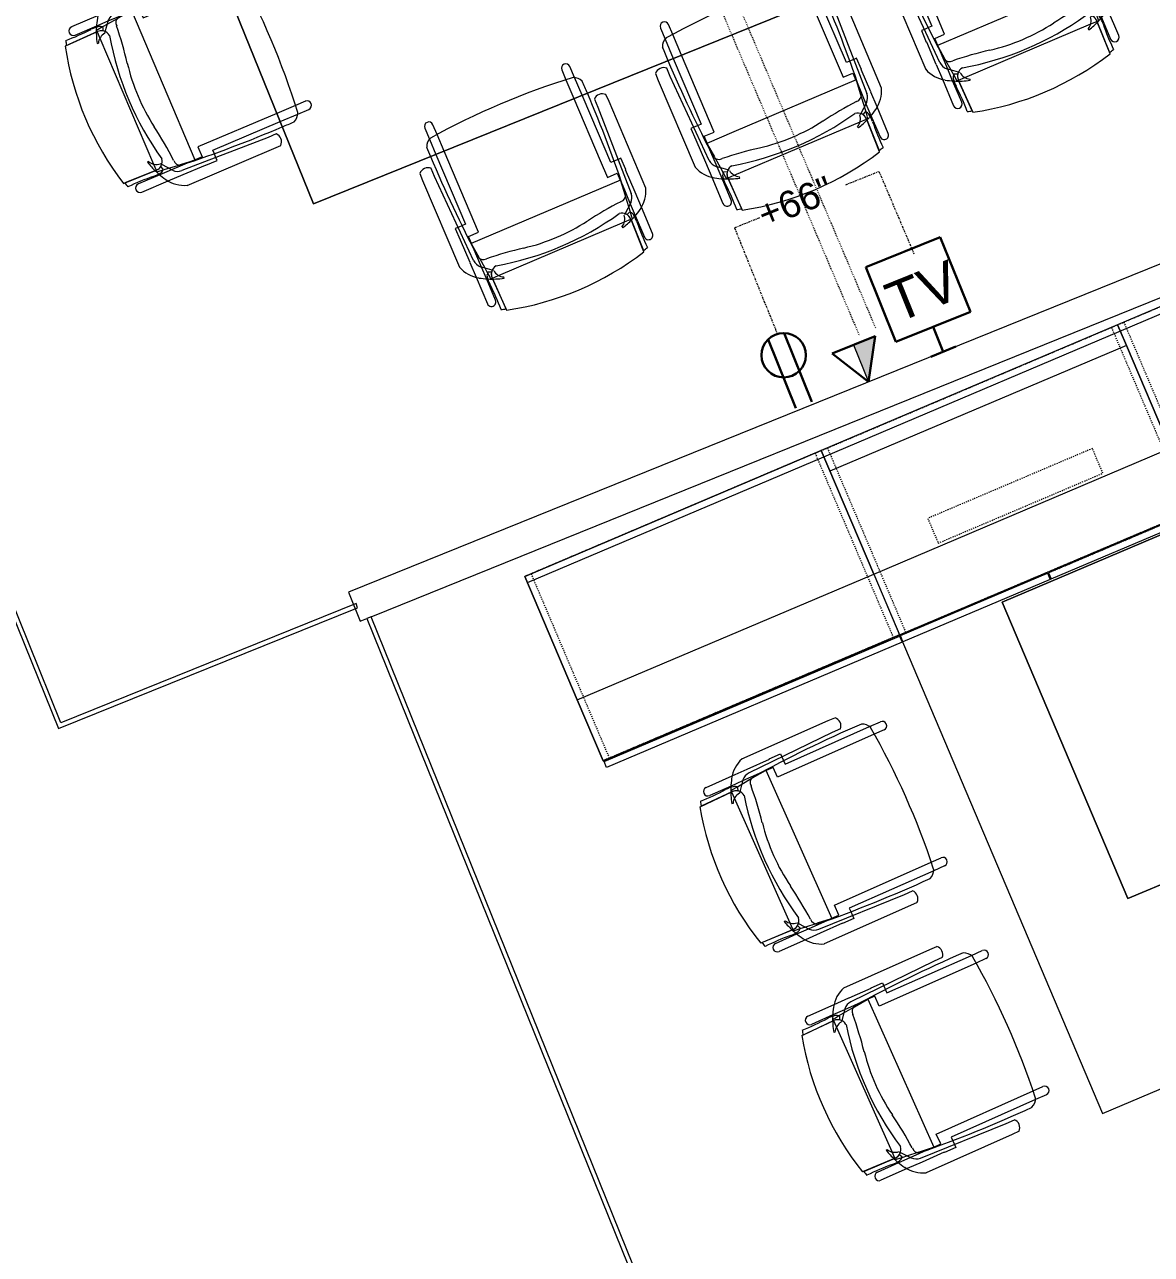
# Model space of a CAD drawing. Header units: inches. Extents: x 2359 to 5358, y 31 to 2545.
# Drawn here: x 5005.9 to 5131.9, y 556.4 to 693.9 of the extents above; entities that cross this region are included whole.
import ezdxf

# ---------------------------------------------------------------- set-up
doc = ezdxf.new("R2010")
doc.units = ezdxf.units.IN
doc.header["$MEASUREMENT"] = 0
for name, pattern in [('Center 1_4_', [0.53125, 0.25, -0.09375, 0.09375, -0.09375]), ('Dash', [0.25, 0.125, -0.125]), ('Dash 1_16_', [0.125, 0.0625, -0.0625])]:
    doc.linetypes.add(name, pattern=pattern)
for name, color, linetype, lineweight in [('A-ANNO-NOTE', 131, 'Continuous', 9), ('A-DETL', 90, 'Continuous', 9), ('A-WALL', 113, 'Continuous', 18), ('G-ANNO-TEXT', 231, 'Continuous', 9), ('I-FURN', 30, 'Continuous', 9), ('I-FURN-PNLS', 30, 'Dash', 9), ('I-WALL', 2, 'Continuous', 18)]:
    doc.layers.add(name, color=color, linetype=linetype, lineweight=lineweight)
doc.styles.add('Swis721 Lt BT', font='swissl.ttf', dxfattribs={"height": 4.5})
doc.styles.add('Swis721 Lt BT_1', font='swissl.ttf', dxfattribs={"height": 3})

# ---------------------------------------------------------------- blocks, each defined once
blk = doc.blocks.new('F - EXECUTIVE DESK 2 - F - EXECUTIVE DESK 2-V14-FIRST FLOOR POWER _ SIGNAL')
at = {"layer": 'I-FURN'}
for p, q in [((23.5, 12), (23.5, 35.87)), ((23.5, 35.86), (23.5, 12)), ((59.5, 35.87), (59.5, 12)), ((59.5, 12), (59.5, 35.86)), ((59.5, 12), (23.5, 12)), ((59.5, 12), (23.5, 12))]:
    blk.add_line(p, q, dxfattribs=at)
at = {"layer": 'I-FURN-PNLS', "linetype": 'Continuous'}
for p, q in [((0, 72), (0, 0)), ((0, 72), (0, 0)), ((0, 72), (0, 0)), ((0, 72), (0, 0)), ((0, 72), (0, 36)), ((0.75, 0), (0.75, 72)), ((0.75, 0), (0.75, 72)), ((0.75, 0), (0.75, 72)), ((15, 0), (15, 72)), ((0, 36), (0.75, 36)), ((0, 36), (0, 0)), ((0.75, 36), (0, 36)), ((0.75, 36), (2.5, 36)), ((2.5, 36), (0.75, 36)), ((15, 36), (2.5, 36)), ((2.5, 36), (2.5, 0)), ((2.5, 36), (15, 36)), ((15, 36), (2.5, 36)), ((22.38, 0), (22.38, 36)), ((22.38, 0), (22.38, 36)), ((22.5, 35.94), (22.5, 18.06)), ((23.25, 18.06), (23.25, 35.94)), ((23.5, 36.37), (23.5, 12)), ((59.5, 12), (59.5, 36.37)), ((80.5, 0), (80.5, 36)), ((22.5, 18.06), (23.25, 18.06)), ((22.5, 17.94), (23.25, 17.94)), ((22.5, 0.06), (22.5, 17.94)), ((23.25, 17.94), (23.25, 0.06)), ((23.5, 12), (59.5, 12)), ((0, 0), (15, 0)), ((0, 0), (0.75, 0)), ((0.75, 0), (2.5, 0)), ((2.5, 0), (15, 0)), ((15, 0), (22.38, 0)), ((23.25, 0.06), (22.5, 0.06)), ((0, 0), (0.75, 0)), ((0, 0), (0.75, 0)), ((0, 0), (0, -36)), ((0, 0), (0.75, 0)), ((0, -36), (0, 0)), ((0, 0), (0, -36)), ((15, 0), (0, 0)), ((0.75, 0), (2.5, 0)), ((0.75, -36), (0.75, 0)), ((2.5, 0), (15, 0)), ((2.5, 0), (15, 0)), ((15, 0), (80.5, 0)), ((15, 0), (22.38, 0)), ((15, -36), (15, 0)), ((22.38, -36), (22.38, 0)), ((22.38, 0), (22.38, -36)), ((22.5, -0.06), (23.25, -0.06)), ((22.5, -35.94), (22.5, -0.06)), ((23.25, -0.06), (23.25, -35.94)), ((0, -36), (15, -36)), ((15, -36), (0, -36)), ((0, -36), (15, -36)), ((15, -36), (22.38, -36)), ((22.38, -36), (15, -36)), ((23.25, -35.94), (22.5, -35.94))]:
    blk.add_line(p, q, dxfattribs=at)
at = {"layer": 'I-FURN-PNLS'}
for p, q in [((0, 0), (0, 72)), ((0, 36), (0, 72)), ((0, 36.75), (0.75, 36.75)), ((0, 0), (0, 36)), ((0.75, 36.75), (15, 36.75)), ((22.38, 0), (22.38, 36)), ((22.5, 18.06), (22.5, 35.94)), ((0, 35.25), (0.75, 35.25)), ((0.75, 35.25), (2.5, 35.25)), ((2.5, 35.25), (15, 35.25)), ((11.63, 28), (11.63, 8)), ((14.63, 28), (11.63, 28)), ((14.63, 8), (14.63, 28)), ((22.5, 17.94), (22.5, 0.06)), ((11.63, 8), (14.63, 8)), ((0, 0.75), (0.75, 0.75)), ((0.75, 0.75), (2.5, 0.75)), ((2.5, 0.75), (15, 0.75)), ((15, 0.75), (22.38, 0.75)), ((22.38, 0), (22.38, -36)), ((0, 0), (0, -36)), ((0, -0.75), (15, -0.75)), ((15, -0.75), (22.38, -0.75)), ((22.5, -0.06), (22.5, -35.94)), ((0, -35.25), (15, -35.25)), ((15, -35.25), (22.38, -35.25))]:
    blk.add_line(p, q, dxfattribs=at)
blk = doc.blocks.new('F-Haworth_Chair_X99-Seminar - X99 Seminar Chair with Glides-V15-FIRST FLOOR POWER _ SIGNAL')
at = {"layer": 'I-FURN'}
for p, q in [((-8.82, 9.44), (-8.82, 10.78)), ((-7.83, 10.78), (-7.83, 9.57)), ((7.83, 9.57), (7.83, 10.78)), ((8.82, 10.78), (8.82, 9.44)), ((-8.82, -0.89), (-8.82, 9.44)), ((-7.83, 9.57), (-7.83, -2.27)), ((7.83, -2.27), (7.83, 9.57)), ((8.82, 9.44), (8.82, -0.89)), ((-11.32, 5.48), (-11.3, 6.32)), ((-9.92, 6.36), (-9.92, 5.36)), ((9.92, 5.36), (9.92, 6.36)), ((11.3, 6.32), (11.32, 5.48)), ((-11.32, -5.06), (-11.32, 5.48)), ((-9.92, 5.36), (-9.57, -4.97)), ((9.57, -4.97), (9.92, 5.36)), ((11.32, 5.48), (11.32, -5.06)), ((-10.07, -0.89), (-9.71, -0.89)), ((-10.07, -2.27), (-10.07, -0.89)), ((-9.71, -0.89), (-9.2, -0.89)), ((-9.2, -0.89), (-8.82, -0.89)), ((8.82, -0.89), (9.2, -0.89)), ((9.2, -0.89), (9.71, -0.89)), ((9.71, -0.89), (10.07, -0.89)), ((10.07, -0.89), (10.07, -2.27)), ((-10.04, -2.27), (-10.07, -2.27)), ((-10.04, -4.99), (-10.04, -2.27)), ((-9.04, -2.27), (-9.04, -3.12)), ((-7.83, -2.27), (-9.04, -2.27)), ((9.04, -2.27), (7.83, -2.27)), ((9.04, -3.12), (9.04, -2.27)), ((10.04, -2.27), (10.04, -4.99)), ((10.07, -2.27), (10.04, -2.27)), ((-9.07, -3.12), (9.07, -3.12)), ((-9.07, -3.2), (-9.07, -3.12)), ((-8.89, -4.84), (-9.07, -3.2)), ((-9.04, -3.12), (-9.04, -3.43)), ((-9.04, -3.43), (-9.04, -3.62)), ((-9.04, -3.62), (-9.04, -5.99)), ((9.07, -3.2), (8.89, -4.84)), ((9.04, -3.43), (9.04, -3.12)), ((9.04, -3.62), (9.04, -3.43)), ((9.04, -5.99), (9.04, -3.62)), ((9.07, -3.12), (9.07, -3.2)), ((-10.04, -6.81), (-10.04, -5)), ((-8.88, -4.99), (-8.89, -4.88)), ((-8.75, -6.22), (-8.88, -5)), ((8.88, -5), (8.75, -6.22)), ((8.89, -4.88), (8.88, -4.99)), ((10.04, -5), (10.04, -6.81)), ((-10.04, -10.02), (-10.04, -6.81)), ((-9.13, -5.92), (-8.07, -6.77)), ((-9.04, -5.99), (-9.04, -7.4)), ((-8.68, -6.87), (-8.75, -6.22)), ((-8.62, -7.42), (-8.68, -6.87)), ((-8.61, -6.81), (-8.23, -6.95)), ((-8.07, -6.77), (-7.95, -6.87)), ((7.95, -6.87), (8.07, -6.77)), ((8.07, -6.77), (9.13, -5.92)), ((8.23, -6.95), (8.61, -6.81)), ((8.68, -6.87), (8.62, -7.42)), ((8.75, -6.22), (8.68, -6.87)), ((9.04, -7.4), (9.04, -5.99)), ((10.04, -6.81), (10.04, -10.02)), ((-9.04, -7.4), (-9.04, -10.02)), ((-8.6, -7.6), (-8.62, -7.43)), ((-8.57, -7.6), (-8.6, -7.6)), ((-8.45, -7.6), (-8.56, -7.6)), ((-8.42, -7.57), (-8.34, -11.37)), ((-8.34, -11.52), (-8.42, -7.57)), ((-7.65, -7.6), (-8.4, -7.6)), ((7.65, -7.6), (-7.65, -7.6)), ((-7.18, -7.99), (-7.21, -8.13)), ((7.21, -8.13), (7.18, -7.99)), ((8.4, -7.6), (7.65, -7.6)), ((8.34, -11.37), (8.42, -7.57)), ((8.42, -7.57), (8.34, -11.52)), ((8.56, -7.6), (8.45, -7.6)), ((8.6, -7.6), (8.57, -7.6)), ((8.62, -7.43), (8.6, -7.6)), ((9.04, -10.02), (9.04, -7.4))]:
    blk.add_line(p, q, dxfattribs=at)
for centre, radius, start, end in [((-8.32, 10.78), 0.495, 0, 180), ((8.32, 10.78), 0.495, 0, 180), ((0, -75.01), 84.96, 84.1475, 95.8525), ((-8.21, 8.28), 1.31, 110.0433, 159.9567), ((144.06, 7.32), 153.52, 179.4749, 184.5213), ((8.21, 8.28), 1.31, 20.0433, 69.9567), ((-144.06, 7.32), 153.52, 355.4787, 0.5251), ((-10.58, 5.68), 0.956, 45.8901, 138.1099), ((10.58, 5.68), 0.956, 41.8901, 134.1099), ((-7.87, -3.92), 3.63, 198.1789, 238.0478), ((-8.18, -4.9), 1.39, 182.8013, 227.1078), ((-8.24, -4.59), 0.763, 194.2338, 275.7662), ((-11.32, -48.08), 42.84, 79.9767, 85.7699), ((11.32, -48.08), 42.84, 94.2301, 100.0233), ((8.24, -4.59), 0.763, 264.2338, 345.7662), ((8.18, -4.9), 1.39, 312.8922, 357.1987), ((7.87, -3.92), 3.63, 301.9522, 341.8211), ((-8.28, -7.33), 0.613, 122.5427, 170.0936), ((-7.37, -7.55), 1.05, 95.9554, 181.1786), ((0, 26.49), 33.83, 257.2285, 282.7715), ((0, 15.97), 22.19, 259.9767, 280.0233), ((7.37, -7.55), 1.05, 358.8214, 84.0446), ((8.28, -7.33), 0.613, 9.9064, 57.4573), ((-4.71, 1.15), 9.61, 238.0478, 243.9964), ((-5.2, -7.86), 3.74, 170.0936, 184.0143), ((-36.06, -10.03), 27.2, 357.4882, 4.0143), ((-4.71, 1.15), 9.61, 243.9964, 254.9334), ((-7.37, -7.55), 1.05, 145.2002, 181.1786), ((-6.55, -6.76), 1.38, 185.0878, 242.9497), ((6.55, -6.76), 1.38, 297.0503, 354.9122), ((4.71, 1.15), 9.61, 285.0666, 293.3607), ((7.37, -7.55), 1.05, 358.8214, 34.7998), ((4.71, 1.15), 9.61, 293.5094, 296.0036), ((36.06, -10.03), 27.2, 175.9857, 182.5118), ((5.2, -7.86), 3.74, 355.9857, 9.9064), ((4.71, 1.15), 9.61, 296.0036, 301.9522), ((-9.54, -10.02), 0.498, 180, 0), ((9.54, -10.02), 0.498, 180, 0), ((0, 20.73), 33.17, 254.4478, 255.4234), ((0, 20.29), 32.89, 255.304, 284.6925), ((0, 20.73), 33.17, 284.5766, 285.5522)]:
    blk.add_arc(centre, radius, start, end, dxfattribs=at)
blk = doc.blocks.new('F-Haworth_Chair_X99-Seminar - X99 Seminar Chair with Glides-V16-FIRST FLOOR POWER _ SIGNAL')
at = {"layer": 'I-FURN'}
for p, q in [((-8.82, 9.44), (-8.82, 10.78)), ((-7.83, 10.78), (-7.83, 9.57)), ((7.83, 9.57), (7.83, 10.78)), ((8.82, 10.78), (8.82, 9.44)), ((-8.82, -0.89), (-8.82, 9.44)), ((-7.83, 9.57), (-7.83, -2.27)), ((7.83, -2.27), (7.83, 9.57)), ((8.82, 9.44), (8.82, -0.89)), ((-11.32, 5.48), (-11.3, 6.32)), ((-9.92, 6.36), (-9.92, 5.36)), ((9.92, 5.36), (9.92, 6.36)), ((11.3, 6.32), (11.32, 5.48)), ((-11.32, -5.06), (-11.32, 5.48)), ((-9.92, 5.36), (-9.57, -4.97)), ((9.57, -4.97), (9.92, 5.36)), ((11.32, 5.48), (11.32, -5.06)), ((-10.07, -0.89), (-9.71, -0.89)), ((-10.07, -2.27), (-10.07, -0.89)), ((-9.71, -0.89), (-9.2, -0.89)), ((-9.2, -0.89), (-8.82, -0.89)), ((8.82, -0.89), (9.2, -0.89)), ((9.2, -0.89), (9.71, -0.89)), ((9.71, -0.89), (10.07, -0.89)), ((10.07, -0.89), (10.07, -2.27)), ((-10.04, -2.27), (-10.07, -2.27)), ((-10.04, -4.99), (-10.04, -2.27)), ((-9.04, -2.27), (-9.04, -3.12)), ((-7.83, -2.27), (-9.04, -2.27)), ((9.04, -2.27), (7.83, -2.27)), ((9.04, -3.12), (9.04, -2.27)), ((10.04, -2.27), (10.04, -4.99)), ((10.07, -2.27), (10.04, -2.27)), ((-9.07, -3.12), (9.07, -3.12)), ((-9.07, -3.2), (-9.07, -3.12)), ((-8.89, -4.84), (-9.07, -3.2)), ((-9.04, -3.12), (-9.04, -3.43)), ((-9.04, -3.43), (-9.04, -3.62)), ((-9.04, -3.62), (-9.04, -5.99)), ((9.07, -3.2), (8.89, -4.84)), ((9.04, -3.43), (9.04, -3.12)), ((9.04, -3.62), (9.04, -3.43)), ((9.04, -5.99), (9.04, -3.62)), ((9.07, -3.12), (9.07, -3.2)), ((-10.04, -6.81), (-10.04, -5)), ((-8.88, -4.99), (-8.89, -4.88)), ((-8.75, -6.22), (-8.88, -5)), ((8.88, -5), (8.75, -6.22)), ((8.89, -4.88), (8.88, -4.99)), ((10.04, -5), (10.04, -6.81)), ((-10.04, -10.02), (-10.04, -6.81)), ((-9.13, -5.92), (-8.07, -6.77)), ((-9.04, -5.99), (-9.04, -7.4)), ((-8.68, -6.87), (-8.75, -6.22)), ((-8.62, -7.42), (-8.68, -6.87)), ((-8.61, -6.81), (-8.23, -6.95)), ((-8.07, -6.77), (-7.95, -6.87)), ((7.95, -6.87), (8.07, -6.77)), ((8.07, -6.77), (9.13, -5.92)), ((8.23, -6.95), (8.61, -6.81)), ((8.68, -6.87), (8.62, -7.42)), ((8.75, -6.22), (8.68, -6.87)), ((9.04, -7.4), (9.04, -5.99)), ((10.04, -6.81), (10.04, -10.02)), ((-9.04, -7.4), (-9.04, -10.02)), ((-8.6, -7.6), (-8.62, -7.43)), ((-8.57, -7.6), (-8.6, -7.6)), ((-8.45, -7.6), (-8.54, -7.6)), ((-8.42, -7.57), (-8.34, -11.37)), ((-8.34, -11.52), (-8.42, -7.57)), ((-7.65, -7.6), (-8.4, -7.6)), ((7.65, -7.6), (-7.65, -7.6)), ((-7.18, -7.99), (-7.21, -8.13)), ((7.21, -8.13), (7.18, -7.99)), ((8.4, -7.6), (7.65, -7.6)), ((8.34, -11.37), (8.42, -7.57)), ((8.42, -7.57), (8.34, -11.52)), ((8.56, -7.6), (8.45, -7.6)), ((8.6, -7.6), (8.57, -7.6)), ((8.62, -7.43), (8.6, -7.6)), ((9.04, -10.02), (9.04, -7.4))]:
    blk.add_line(p, q, dxfattribs=at)
for centre, radius, start, end in [((-8.32, 10.78), 0.495, 0, 180), ((8.32, 10.78), 0.495, 0, 180), ((0, -75.01), 84.96, 84.1475, 95.8525), ((-8.21, 8.28), 1.31, 110.0433, 159.9567), ((144.06, 7.32), 153.52, 179.4749, 184.5213), ((8.21, 8.28), 1.31, 20.0433, 69.9567), ((-144.06, 7.32), 153.52, 355.4787, 0.5251), ((-10.58, 5.68), 0.956, 45.8901, 138.1099), ((10.58, 5.68), 0.956, 41.8901, 134.1099), ((-7.87, -3.92), 3.63, 198.1789, 238.0478), ((-8.18, -4.9), 1.39, 182.8013, 227.1078), ((-8.24, -4.59), 0.763, 194.2338, 275.7662), ((-11.32, -48.08), 42.84, 79.9767, 85.7699), ((11.32, -48.08), 42.84, 94.2301, 100.0233), ((8.24, -4.59), 0.763, 264.2338, 345.7662), ((8.18, -4.9), 1.39, 312.8922, 357.1987), ((7.87, -3.92), 3.63, 301.9522, 341.8211), ((-8.28, -7.33), 0.613, 122.5427, 170.0936), ((-7.37, -7.55), 1.05, 95.9554, 181.1786), ((0, 26.49), 33.83, 257.2285, 282.7715), ((0, 15.97), 22.19, 259.9767, 280.0233), ((7.37, -7.55), 1.05, 358.8214, 84.0446), ((8.28, -7.33), 0.613, 9.9064, 57.4573), ((-4.71, 1.15), 9.61, 238.0478, 243.9964), ((-5.2, -7.86), 3.74, 170.0936, 184.0143), ((-36.06, -10.03), 27.2, 357.4882, 4.0143), ((-4.71, 1.15), 9.61, 243.9964, 254.9334), ((-7.37, -7.55), 1.05, 145.2002, 181.1786), ((-6.55, -6.76), 1.38, 185.0878, 242.9497), ((6.55, -6.76), 1.38, 297.0503, 354.9122), ((4.71, 1.15), 9.61, 285.0666, 293.3607), ((7.37, -7.55), 1.05, 358.8214, 34.7998), ((4.71, 1.15), 9.61, 293.5094, 296.0036), ((36.06, -10.03), 27.2, 175.9857, 182.5118), ((5.2, -7.86), 3.74, 355.9857, 9.9064), ((4.71, 1.15), 9.61, 296.0036, 301.9522), ((-9.54, -10.02), 0.498, 180, 0), ((9.54, -10.02), 0.498, 180, 0), ((0, 20.73), 33.17, 254.4478, 255.4234), ((0, 20.29), 32.89, 255.304, 284.6925), ((0, 20.73), 33.17, 284.5766, 285.5522)]:
    blk.add_arc(centre, radius, start, end, dxfattribs=at)
blk = doc.blocks.new('18_ Diameter Table2 - 18_ Diameter Table-5412304-FIRST FLOOR POWER _ SIGNAL')
at = {"layer": 'I-FURN'}
for p, q in [((5038.71, 838.59), (5000.05, 822.18)), ((5000.05, 822.18), (5038.71, 838.59)), ((5076.36, 749.9), (5038.71, 838.59)), ((5038.71, 838.59), (5076.36, 749.9)), ((5000.05, 822.18), (5037.7, 733.49)), ((5037.7, 733.49), (5000.05, 822.18)), ((5037.7, 733.49), (5076.36, 749.9)), ((5076.36, 749.9), (5037.7, 733.49))]:
    blk.add_line(p, q, dxfattribs=at)
blk = doc.blocks.new('F-Haworth_Chair_X99-Seminar - X99 Seminar Chair with Glides-V29-FIRST FLOOR POWER _ SIGNAL')
at = {"layer": 'I-FURN'}
for p, q in [((-8.34, 11.52), (-8.42, 7.57)), ((-8.42, 7.57), (-8.34, 11.37)), ((8.42, 7.57), (8.34, 11.52)), ((8.34, 11.37), (8.42, 7.57)), ((-10.04, 10.02), (-10.04, 6.81)), ((-9.04, 7.4), (-9.04, 10.02)), ((9.04, 10.02), (9.04, 7.4)), ((10.04, 6.81), (10.04, 10.02)), ((-9.04, 5.99), (-9.04, 7.4)), ((-8.62, 7.42), (-8.68, 6.87)), ((-8.6, 7.6), (-8.62, 7.43)), ((-8.61, 6.81), (-8.23, 6.95)), ((-8.57, 7.6), (-8.6, 7.6)), ((-8.45, 7.6), (-8.56, 7.6)), ((-7.65, 7.6), (-8.4, 7.6)), ((7.65, 7.6), (-7.65, 7.6)), ((-7.18, 7.99), (-7.21, 8.13)), ((7.21, 8.13), (7.18, 7.99)), ((8.4, 7.6), (7.65, 7.6)), ((8.23, 6.95), (8.61, 6.81)), ((8.56, 7.6), (8.45, 7.6)), ((8.6, 7.6), (8.57, 7.6)), ((8.62, 7.43), (8.6, 7.6)), ((8.68, 6.87), (8.62, 7.42)), ((9.04, 7.4), (9.04, 5.99)), ((-10.04, 6.81), (-10.04, 5)), ((-9.13, 5.92), (-8.07, 6.77)), ((-9.04, 3.62), (-9.04, 5.99)), ((-8.75, 6.22), (-8.88, 5)), ((-8.68, 6.87), (-8.75, 6.22)), ((-8.07, 6.77), (-7.95, 6.87)), ((7.95, 6.87), (8.07, 6.77)), ((8.07, 6.77), (9.13, 5.92)), ((8.75, 6.22), (8.68, 6.87)), ((8.88, 5), (8.75, 6.22)), ((9.04, 5.99), (9.04, 3.62)), ((10.04, 5), (10.04, 6.81)), ((-11.32, 5.06), (-11.32, -5.48)), ((-10.04, 4.99), (-10.04, 2.27)), ((-9.92, -5.36), (-9.57, 4.97)), ((-8.89, 4.84), (-9.07, 3.2)), ((-8.88, 4.99), (-8.89, 4.85)), ((8.89, 4.88), (8.88, 4.99)), ((9.07, 3.2), (8.89, 4.84)), ((9.57, 4.97), (9.92, -5.36)), ((10.04, 2.27), (10.04, 4.99)), ((11.32, -5.48), (11.32, 5.06)), ((-9.07, 3.2), (-9.07, 3.12)), ((-9.07, 3.12), (9.07, 3.12)), ((-9.04, 3.43), (-9.04, 3.62)), ((-9.04, 3.12), (-9.04, 3.43)), ((-9.04, 2.27), (-9.04, 3.12)), ((9.04, 3.62), (9.04, 3.43)), ((9.04, 3.43), (9.04, 3.12)), ((9.04, 3.12), (9.04, 2.27)), ((9.07, 3.12), (9.07, 3.2)), ((-10.04, 2.27), (-10.07, 2.27)), ((-10.07, 2.27), (-10.07, 0.89)), ((-7.83, 2.27), (-9.04, 2.27)), ((-7.83, 0.23), (-7.83, 2.27)), ((9.04, 2.27), (7.83, 2.27)), ((7.83, 2.27), (7.83, -7.57)), ((10.07, 2.27), (10.04, 2.27)), ((10.07, 0.89), (10.07, 2.27)), ((-10.07, 0.89), (-9.71, 0.89)), ((-9.71, 0.89), (-9.2, 0.89)), ((-9.2, 0.89), (-8.82, 0.89)), ((-8.82, 0.89), (-8.82, -2.63)), ((-7.83, -7.3), (-7.83, 0.22)), ((8.82, 0.89), (9.2, 0.89)), ((8.82, -7.59), (8.82, 0.89)), ((9.2, 0.89), (9.71, 0.89)), ((9.71, 0.89), (10.07, 0.89)), ((-8.82, -2.64), (-8.82, -7.28)), ((-11.32, -5.48), (-11.3, -6.32)), ((-9.92, -6.36), (-9.92, -5.36)), ((9.92, -5.36), (9.92, -6.36)), ((11.3, -6.32), (11.32, -5.48)), ((-8.82, -7.28), (-8.82, -9.44)), ((-7.83, -9.57), (-7.83, -7.3)), ((7.83, -7.57), (7.83, -9.57)), ((8.82, -9.44), (8.82, -7.59)), ((-8.82, -9.44), (-8.82, -10.78)), ((-7.83, -10.78), (-7.83, -9.57)), ((7.83, -9.57), (7.83, -10.78)), ((8.82, -10.78), (8.82, -9.44))]:
    blk.add_line(p, q, dxfattribs=at)
for centre, radius, start, end in [((0, -20.29), 32.89, 75.3075, 104.696), ((-36.06, 10.03), 27.2, 355.9857, 2.5118), ((0, -20.73), 33.17, 104.5766, 105.5522), ((0, -20.73), 33.17, 74.4478, 75.4234), ((36.06, 10.03), 27.2, 177.4882, 184.0143), ((-9.54, 10.02), 0.498, 360, 180), ((9.54, 10.02), 0.498, 360, 180), ((-7.87, 3.92), 3.63, 121.9522, 161.8211), ((-4.71, -1.15), 9.61, 116.0036, 121.9522), ((-5.2, 7.86), 3.74, 175.9857, 189.9064), ((-4.71, -1.15), 9.61, 113.5094, 116.0036), ((-8.28, 7.33), 0.613, 189.9064, 237.4573), ((-4.71, -1.15), 9.61, 105.0666, 113.3607), ((-7.37, 7.55), 1.05, 178.8214, 214.7998), ((-7.37, 7.55), 1.05, 178.8214, 264.0446), ((-6.55, 6.76), 1.38, 117.0503, 174.9122), ((0, -26.49), 33.83, 77.2285, 102.7715), ((6.55, 6.76), 1.38, 5.0878, 62.9497), ((4.71, -1.15), 9.61, 63.9964, 74.9334), ((7.37, 7.55), 1.05, 275.9554, 1.1786), ((7.37, 7.55), 1.05, 325.2002, 1.1786), ((8.28, 7.33), 0.613, 302.5427, 350.0936), ((5.2, 7.86), 3.74, 350.0936, 4.0143), ((4.71, -1.15), 9.61, 58.0478, 63.9964), ((7.87, 3.92), 3.63, 18.1789, 58.0478), ((-8.18, 4.9), 1.39, 132.8922, 177.1987), ((-11.32, 48.08), 42.84, 274.2301, 280.0233), ((0, -15.97), 22.19, 79.9767, 100.0233), ((11.32, 48.08), 42.84, 259.9767, 265.7699), ((8.18, 4.9), 1.39, 2.8013, 47.1078), ((144.06, -7.32), 153.52, 175.4787, 179.9806), ((-8.24, 4.59), 0.763, 84.2338, 165.7662), ((8.24, 4.59), 0.763, 14.2338, 95.7662), ((-144.06, -7.32), 153.52, 359.8962, 4.5213), ((-10.58, -5.68), 0.956, 221.8901, 314.1099), ((10.58, -5.68), 0.956, 225.8901, 318.1099), ((144.06, -7.32), 153.52, 179.9806, 180.5251), ((-144.06, -7.32), 153.52, 359.4749, 359.8962), ((-8.21, -8.28), 1.31, 200.0433, 249.9567), ((0, 75.01), 84.96, 264.1475, 275.8525), ((8.21, -8.28), 1.31, 290.0433, 339.9567), ((-8.32, -10.78), 0.495, 180, 360), ((8.32, -10.78), 0.495, 180, 360)]:
    blk.add_arc(centre, radius, start, end, dxfattribs=at)
blk = doc.blocks.new('F-Haworth_Chair_X99-Seminar - X99 Seminar Chair with Glides-V30-FIRST FLOOR POWER _ SIGNAL')
at = {"layer": 'I-FURN'}
for p, q in [((-8.34, 11.52), (-8.42, 7.57)), ((-8.42, 7.57), (-8.34, 11.37)), ((8.42, 7.57), (8.34, 11.52)), ((8.34, 11.37), (8.42, 7.57)), ((-10.04, 10.02), (-10.04, 6.81)), ((-9.04, 7.4), (-9.04, 10.02)), ((9.04, 10.02), (9.04, 7.4)), ((10.04, 6.81), (10.04, 10.02)), ((-9.04, 5.99), (-9.04, 7.4)), ((-8.62, 7.42), (-8.68, 6.87)), ((-8.6, 7.6), (-8.62, 7.43)), ((-8.61, 6.81), (-8.23, 6.95)), ((-8.57, 7.6), (-8.6, 7.6)), ((-8.45, 7.6), (-8.56, 7.6)), ((-7.65, 7.6), (-8.4, 7.6)), ((7.65, 7.6), (-7.65, 7.6)), ((-7.18, 7.99), (-7.21, 8.13)), ((7.21, 8.13), (7.18, 7.99)), ((8.4, 7.6), (7.65, 7.6)), ((8.23, 6.95), (8.61, 6.81)), ((8.56, 7.6), (8.45, 7.6)), ((8.6, 7.6), (8.57, 7.6)), ((8.62, 7.43), (8.6, 7.6)), ((8.68, 6.87), (8.62, 7.42)), ((9.04, 7.4), (9.04, 5.99)), ((-10.04, 6.81), (-10.04, 5)), ((-9.13, 5.92), (-8.07, 6.77)), ((-9.04, 3.62), (-9.04, 5.99)), ((-8.75, 6.22), (-8.88, 5)), ((-8.68, 6.87), (-8.75, 6.22)), ((-8.07, 6.77), (-7.95, 6.87)), ((7.95, 6.87), (8.07, 6.77)), ((8.07, 6.77), (9.13, 5.92)), ((8.75, 6.22), (8.68, 6.87)), ((8.88, 5), (8.75, 6.22)), ((9.04, 5.99), (9.04, 3.62)), ((10.04, 5), (10.04, 6.81)), ((-11.32, 5.06), (-11.32, -5.48)), ((-10.04, 4.99), (-10.04, 2.27)), ((-9.92, -5.36), (-9.57, 4.97)), ((-8.89, 4.84), (-9.07, 3.2)), ((-8.88, 4.99), (-8.89, 4.85)), ((8.89, 4.88), (8.88, 4.99)), ((9.07, 3.2), (8.89, 4.84)), ((9.57, 4.97), (9.92, -5.36)), ((10.04, 2.27), (10.04, 4.99)), ((11.32, -5.48), (11.32, 5.06)), ((-9.07, 3.2), (-9.07, 3.12)), ((-9.07, 3.12), (9.07, 3.12)), ((-9.04, 3.43), (-9.04, 3.62)), ((-9.04, 3.12), (-9.04, 3.43)), ((-9.04, 2.27), (-9.04, 3.12)), ((9.04, 3.62), (9.04, 3.43)), ((9.04, 3.43), (9.04, 3.12)), ((9.04, 3.12), (9.04, 2.27)), ((9.07, 3.12), (9.07, 3.2)), ((-10.04, 2.27), (-10.07, 2.27)), ((-10.07, 2.27), (-10.07, 0.89)), ((-7.83, 2.27), (-9.04, 2.27)), ((-7.83, -6.31), (-7.83, 2.27)), ((9.04, 2.27), (7.83, 2.27)), ((7.83, 2.27), (7.83, -6.58)), ((10.07, 2.27), (10.04, 2.27)), ((10.07, 0.89), (10.07, 2.27)), ((-10.07, 0.89), (-9.71, 0.89)), ((-9.71, 0.89), (-9.2, 0.89)), ((-9.2, 0.89), (-8.82, 0.89)), ((-8.82, 0.89), (-8.82, -6.29)), ((8.82, 0.89), (9.2, 0.89)), ((8.82, -6.6), (8.82, 0.89)), ((9.2, 0.89), (9.71, 0.89)), ((9.71, 0.89), (10.07, 0.89)), ((-11.32, -5.48), (-11.3, -6.25)), ((-9.92, -6.27), (-9.92, -5.36)), ((9.92, -5.36), (9.92, -6.36)), ((11.3, -6.32), (11.32, -5.48)), ((-11.3, -6.25), (-11.3, -6.32)), ((-9.92, -6.36), (-9.92, -6.27)), ((-8.82, -6.29), (-8.82, -9.35)), ((-7.83, -9.57), (-7.83, -6.31)), ((7.83, -6.58), (7.83, -9.57)), ((8.82, -9.44), (8.82, -6.6)), ((-8.82, -9.36), (-8.82, -9.44)), ((-8.82, -9.44), (-8.82, -10.78)), ((-7.83, -10.78), (-7.83, -9.57)), ((7.83, -9.57), (7.83, -10.78)), ((8.82, -10.78), (8.82, -9.44))]:
    blk.add_line(p, q, dxfattribs=at)
for centre, radius, start, end in [((0, -20.29), 32.89, 75.3075, 104.696), ((-36.06, 10.03), 27.2, 355.9857, 2.5118), ((0, -20.73), 33.17, 104.5766, 105.5522), ((0, -20.73), 33.17, 74.4478, 75.4234), ((36.06, 10.03), 27.2, 177.4882, 184.0143), ((-9.54, 10.02), 0.498, 360, 180), ((9.54, 10.02), 0.498, 360, 180), ((-7.87, 3.92), 3.63, 121.9522, 161.8211), ((-4.71, -1.15), 9.61, 116.0036, 121.9522), ((-5.2, 7.86), 3.74, 175.9857, 189.9064), ((-4.71, -1.15), 9.61, 113.5094, 116.0036), ((-8.28, 7.33), 0.613, 189.9064, 237.4573), ((-4.71, -1.15), 9.61, 105.0666, 113.3607), ((-7.37, 7.55), 1.05, 178.8214, 214.7998), ((-7.37, 7.55), 1.05, 178.8214, 264.0446), ((-6.55, 6.76), 1.38, 117.0503, 174.9122), ((0, -26.49), 33.83, 77.2285, 102.7715), ((6.55, 6.76), 1.38, 5.0878, 62.9497), ((4.71, -1.15), 9.61, 63.9964, 74.9334), ((7.37, 7.55), 1.05, 275.9554, 1.1786), ((7.37, 7.55), 1.05, 325.2002, 1.1786), ((8.28, 7.33), 0.613, 302.5427, 350.0936), ((5.2, 7.86), 3.74, 350.0936, 4.0143), ((4.71, -1.15), 9.61, 58.0478, 63.9964), ((7.87, 3.92), 3.63, 18.1789, 58.0478), ((-8.18, 4.9), 1.39, 132.8922, 177.1987), ((-11.32, 48.08), 42.84, 274.2301, 280.0233), ((0, -15.97), 22.19, 79.9767, 100.0233), ((11.32, 48.08), 42.84, 259.9767, 265.7699), ((8.18, 4.9), 1.39, 2.8013, 47.1078), ((144.06, -7.32), 153.52, 175.4787, 179.6108), ((-8.24, 4.59), 0.763, 84.2338, 165.7662), ((8.24, 4.59), 0.763, 14.2338, 95.7662), ((-144.06, -7.32), 153.52, 0.2661, 4.5213), ((-10.58, -5.68), 0.956, 221.8901, 314.1099), ((144.06, -7.32), 153.52, 179.6108, 180.5251), ((-144.06, -7.32), 153.52, 359.4749, 0.2661), ((10.58, -5.68), 0.956, 225.8901, 264.3986), ((10.58, -5.68), 0.956, 265.4129, 268.8329), ((10.58, -5.68), 0.956, 268.8329, 318.1099), ((-8.21, -8.28), 1.31, 200.0433, 249.9567), ((0, 75.01), 84.96, 264.1475, 275.8525), ((8.21, -8.28), 1.31, 290.0433, 339.9567), ((-8.32, -10.78), 0.495, 180, 360), ((8.32, -10.78), 0.495, 180, 360)]:
    blk.add_arc(centre, radius, start, end, dxfattribs=at)
blk = doc.blocks.new('F-Haworth_Chair_X99-Seminar - X99 Seminar Chair with Glides-V31-FIRST FLOOR POWER _ SIGNAL')
at = {"layer": 'I-FURN'}
for p, q in [((-8.34, 11.52), (-8.42, 7.57)), ((-8.42, 7.57), (-8.34, 11.37)), ((8.42, 7.57), (8.34, 11.52)), ((8.34, 11.37), (8.42, 7.57)), ((-10.04, 10.02), (-10.04, 6.81)), ((-9.04, 7.4), (-9.04, 10.02)), ((9.04, 10.02), (9.04, 7.4)), ((10.04, 6.81), (10.04, 10.02)), ((-9.04, 5.99), (-9.04, 7.4)), ((-8.62, 7.42), (-8.68, 6.87)), ((-8.6, 7.6), (-8.62, 7.43)), ((-8.61, 6.81), (-8.23, 6.95)), ((-8.57, 7.6), (-8.6, 7.6)), ((-8.45, 7.6), (-8.56, 7.6)), ((-7.65, 7.6), (-8.4, 7.6)), ((7.65, 7.6), (-7.65, 7.6)), ((-7.18, 7.99), (-7.21, 8.13)), ((7.21, 8.13), (7.18, 7.99)), ((8.4, 7.6), (7.65, 7.6)), ((8.23, 6.95), (8.61, 6.81)), ((8.56, 7.6), (8.45, 7.6)), ((8.6, 7.6), (8.57, 7.6)), ((8.62, 7.43), (8.6, 7.6)), ((8.68, 6.87), (8.62, 7.42)), ((9.04, 7.4), (9.04, 5.99)), ((-10.04, 6.81), (-10.04, 5)), ((-9.13, 5.92), (-8.07, 6.77)), ((-9.04, 3.62), (-9.04, 5.99)), ((-8.75, 6.22), (-8.88, 5)), ((-8.68, 6.87), (-8.75, 6.22)), ((-8.07, 6.77), (-7.95, 6.87)), ((7.95, 6.87), (8.07, 6.77)), ((8.07, 6.77), (9.13, 5.92)), ((8.75, 6.22), (8.68, 6.87)), ((8.88, 5), (8.75, 6.22)), ((9.04, 5.99), (9.04, 3.62)), ((10.04, 5), (10.04, 6.81)), ((-11.32, 5.06), (-11.32, -5.48)), ((-10.04, 4.99), (-10.04, 2.27)), ((-9.92, -5.36), (-9.57, 4.97)), ((-8.89, 4.84), (-9.07, 3.2)), ((-8.88, 4.99), (-8.89, 4.85)), ((8.89, 4.88), (8.88, 4.99)), ((9.07, 3.2), (8.89, 4.84)), ((9.57, 4.97), (9.92, -5.36)), ((10.04, 2.27), (10.04, 4.99)), ((11.32, -5.48), (11.32, 5.06)), ((-9.07, 3.2), (-9.07, 3.12)), ((-9.07, 3.12), (5.8, 3.12)), ((-9.04, 3.43), (-9.04, 3.62)), ((-9.04, 3.12), (-9.04, 3.43)), ((-9.04, 2.27), (-9.04, 3.12)), ((5.8, 3.12), (9.07, 3.12)), ((9.04, 3.62), (9.04, 3.43)), ((9.04, 3.43), (9.04, 3.12)), ((9.04, 3.12), (9.04, 2.27)), ((9.07, 3.12), (9.07, 3.2)), ((-10.04, 2.27), (-10.07, 2.27)), ((-10.07, 2.27), (-10.07, 0.89)), ((-7.83, 2.27), (-9.04, 2.27)), ((-7.83, -6.8), (-7.83, 2.27)), ((9.04, 2.27), (7.83, 2.27)), ((7.83, 2.27), (7.83, -7.07)), ((10.07, 2.27), (10.04, 2.27)), ((10.07, 0.89), (10.07, 2.27)), ((-10.07, 0.89), (-9.71, 0.89)), ((-9.71, 0.89), (-9.2, 0.89)), ((-9.2, 0.89), (-8.82, 0.89)), ((-8.82, 0.89), (-8.82, -6.78)), ((8.82, 0.89), (9.2, 0.89)), ((8.82, -7.09), (8.82, 0.89)), ((9.2, 0.89), (9.71, 0.89)), ((9.71, 0.89), (10.07, 0.89)), ((-11.32, -5.48), (-11.3, -6.32)), ((-9.92, -6.36), (-9.92, -5.36)), ((9.92, -5.36), (9.92, -6.36)), ((11.3, -6.32), (11.32, -5.48)), ((-8.82, -6.78), (-8.82, -9.44)), ((-7.83, -9.57), (-7.83, -6.8)), ((7.83, -7.07), (7.83, -9.57)), ((8.82, -9.44), (8.82, -7.09)), ((-8.82, -9.44), (-8.82, -10.78)), ((-7.83, -10.78), (-7.83, -9.57)), ((7.83, -9.57), (7.83, -10.78)), ((8.82, -10.78), (8.82, -9.44))]:
    blk.add_line(p, q, dxfattribs=at)
for centre, radius, start, end in [((0, -20.29), 32.89, 75.3075, 104.696), ((-36.06, 10.03), 27.2, 355.9857, 2.5118), ((0, -20.73), 33.17, 104.5766, 105.5522), ((0, -20.73), 33.17, 74.4478, 75.4234), ((36.06, 10.03), 27.2, 177.4882, 184.0143), ((-9.54, 10.02), 0.498, 360, 180), ((9.54, 10.02), 0.498, 360, 180), ((-7.87, 3.92), 3.63, 121.9522, 161.8211), ((-4.71, -1.15), 9.61, 116.0036, 121.9522), ((-5.2, 7.86), 3.74, 175.9857, 189.9064), ((-4.71, -1.15), 9.61, 113.5094, 116.0036), ((-8.28, 7.33), 0.613, 189.9064, 237.4573), ((-4.71, -1.15), 9.61, 105.0666, 113.2088), ((-7.37, 7.55), 1.05, 178.8214, 214.7998), ((-7.37, 7.55), 1.05, 178.8214, 264.0446), ((-6.55, 6.76), 1.38, 117.0503, 174.9122), ((0, -26.49), 33.83, 77.2285, 102.7715), ((6.55, 6.76), 1.38, 5.0878, 62.9497), ((4.71, -1.15), 9.61, 63.9964, 74.9334), ((7.37, 7.55), 1.05, 275.9554, 1.1786), ((7.37, 7.55), 1.05, 325.2002, 1.1786), ((8.28, 7.33), 0.613, 302.5427, 350.0936), ((5.2, 7.86), 3.74, 350.0936, 4.0143), ((4.71, -1.15), 9.61, 58.0478, 63.9964), ((7.87, 3.92), 3.63, 18.1789, 58.0478), ((-8.18, 4.9), 1.39, 132.8922, 177.1987), ((-11.32, 48.08), 42.84, 274.2301, 280.0233), ((0, -15.97), 22.19, 79.9767, 100.0233), ((11.32, 48.08), 42.84, 259.9767, 265.7699), ((8.18, 4.9), 1.39, 2.8013, 47.1078), ((144.06, -7.32), 153.52, 175.4787, 179.7937), ((-8.24, 4.59), 0.763, 84.2338, 165.7662), ((8.24, 4.59), 0.763, 14.2338, 95.7662), ((-144.06, -7.32), 153.52, 0.0832, 4.5213), ((-10.58, -5.68), 0.956, 221.8901, 314.1099), ((144.06, -7.32), 153.52, 179.7937, 180.5251), ((10.58, -5.68), 0.956, 225.8901, 318.1099), ((-144.06, -7.32), 153.52, 359.4749, 0.0832), ((-8.21, -8.28), 1.31, 200.0433, 249.9567), ((0, 75.01), 84.96, 264.1475, 275.8525), ((8.21, -8.28), 1.31, 290.0433, 339.9567), ((-8.32, -10.78), 0.495, 180, 360), ((8.32, -10.78), 0.495, 180, 360)]:
    blk.add_arc(centre, radius, start, end, dxfattribs=at)
blk = doc.blocks.new('F-Haworth_Chair_X99-Seminar - X99 Seminar Chair with Glides-V32-FIRST FLOOR POWER _ SIGNAL')
at = {"layer": 'I-FURN'}
for p, q in [((-8.34, 11.52), (-8.42, 7.57)), ((-8.42, 7.57), (-8.34, 11.37)), ((8.42, 7.57), (8.34, 11.52)), ((8.34, 11.37), (8.42, 7.57)), ((-10.04, 10.02), (-10.04, 6.81)), ((-9.04, 7.4), (-9.04, 10.02)), ((9.04, 10.02), (9.04, 7.4)), ((10.04, 6.81), (10.04, 10.02)), ((-9.04, 5.99), (-9.04, 7.4)), ((-8.62, 7.42), (-8.68, 6.87)), ((-8.6, 7.6), (-8.62, 7.43)), ((-8.61, 6.81), (-8.23, 6.95)), ((-8.57, 7.6), (-8.6, 7.6)), ((-8.45, 7.6), (-8.56, 7.6)), ((-7.65, 7.6), (-8.4, 7.6)), ((7.65, 7.6), (-7.65, 7.6)), ((-7.18, 7.99), (-7.21, 8.13)), ((7.21, 8.13), (7.18, 7.99)), ((8.4, 7.6), (7.65, 7.6)), ((8.23, 6.95), (8.61, 6.81)), ((8.56, 7.6), (8.45, 7.6)), ((8.6, 7.6), (8.57, 7.6)), ((8.62, 7.43), (8.6, 7.6)), ((8.68, 6.87), (8.62, 7.42)), ((9.04, 7.4), (9.04, 5.99)), ((-10.04, 6.81), (-10.04, 5)), ((-9.13, 5.92), (-8.07, 6.77)), ((-9.04, 3.62), (-9.04, 5.99)), ((-8.75, 6.22), (-8.88, 5)), ((-8.68, 6.87), (-8.75, 6.22)), ((-8.07, 6.77), (-7.95, 6.87)), ((7.95, 6.87), (8.07, 6.77)), ((8.07, 6.77), (9.13, 5.92)), ((8.75, 6.22), (8.68, 6.87)), ((8.88, 5), (8.75, 6.22)), ((9.04, 5.99), (9.04, 3.62)), ((10.04, 5), (10.04, 6.81)), ((-11.32, 5.06), (-11.32, -5.48)), ((-10.04, 4.99), (-10.04, 2.27)), ((-9.92, -5.36), (-9.57, 4.97)), ((-8.89, 4.84), (-9.07, 3.2)), ((-8.88, 4.99), (-8.89, 4.85)), ((8.89, 4.88), (8.88, 4.99)), ((9.07, 3.2), (8.89, 4.84)), ((9.57, 4.97), (9.92, -5.36)), ((10.04, 2.27), (10.04, 4.99)), ((11.32, -5.48), (11.32, 5.06)), ((-9.07, 3.2), (-9.07, 3.12)), ((-9.07, 3.12), (9.07, 3.12)), ((-9.04, 3.43), (-9.04, 3.62)), ((-9.04, 3.12), (-9.04, 3.43)), ((-9.04, 2.27), (-9.04, 3.12)), ((9.04, 3.62), (9.04, 3.43)), ((9.04, 3.43), (9.04, 3.12)), ((9.04, 3.12), (9.04, 2.27)), ((9.07, 3.12), (9.07, 3.2)), ((-10.04, 2.27), (-10.07, 2.27)), ((-10.07, 2.27), (-10.07, 0.89)), ((-7.83, 2.27), (-9.04, 2.27)), ((-7.83, -7.32), (-7.83, 2.27)), ((9.04, 2.27), (7.83, 2.27)), ((7.83, 2.27), (7.83, -7.59)), ((10.07, 2.27), (10.04, 2.27)), ((10.07, 0.89), (10.07, 2.27)), ((-10.07, 0.89), (-9.71, 0.89)), ((-9.71, 0.89), (-9.2, 0.89)), ((-9.2, 0.89), (-8.82, 0.89)), ((-8.82, 0.89), (-8.82, -7.3)), ((8.82, 0.89), (9.2, 0.89)), ((8.82, -7.61), (8.82, 0.89)), ((9.2, 0.89), (9.71, 0.89)), ((9.71, 0.89), (10.07, 0.89)), ((-11.32, -5.48), (-11.3, -6.32)), ((-9.92, -6.36), (-9.92, -5.36)), ((9.92, -5.36), (9.92, -6.36)), ((11.3, -6.32), (11.32, -5.48)), ((-8.82, -7.3), (-8.82, -9.44)), ((-7.83, -9.57), (-7.83, -7.32)), ((7.83, -7.59), (7.83, -9.57)), ((8.82, -9.44), (8.82, -7.61)), ((-8.82, -9.44), (-8.82, -10.78)), ((-7.83, -10.78), (-7.83, -9.57)), ((7.83, -9.57), (7.83, -10.78)), ((8.82, -10.78), (8.82, -9.44))]:
    blk.add_line(p, q, dxfattribs=at)
for centre, radius, start, end in [((0, -20.29), 32.89, 75.3075, 104.696), ((-36.06, 10.03), 27.2, 355.9857, 2.5118), ((0, -20.73), 33.17, 104.5766, 105.5522), ((0, -20.73), 33.17, 74.4478, 75.4234), ((36.06, 10.03), 27.2, 177.4882, 184.0143), ((-9.54, 10.02), 0.498, 360, 180), ((9.54, 10.02), 0.498, 360, 180), ((-7.87, 3.92), 3.63, 121.9522, 161.8211), ((-4.71, -1.15), 9.61, 116.0036, 121.9522), ((-5.2, 7.86), 3.74, 175.9857, 189.9064), ((-4.71, -1.15), 9.61, 113.5094, 116.0036), ((-8.28, 7.33), 0.613, 189.9064, 237.4573), ((-4.71, -1.15), 9.61, 105.0666, 113.3607), ((-7.37, 7.55), 1.05, 178.8214, 214.7998), ((-7.37, 7.55), 1.05, 178.8214, 264.0446), ((-6.55, 6.76), 1.38, 117.0503, 174.9122), ((0, -26.49), 33.83, 77.2285, 102.7715), ((6.55, 6.76), 1.38, 5.0878, 62.9497), ((4.71, -1.15), 9.61, 63.9964, 74.9334), ((7.37, 7.55), 1.05, 275.9554, 1.1786), ((7.37, 7.55), 1.05, 325.2002, 1.1786), ((8.28, 7.33), 0.613, 302.5427, 350.0936), ((5.2, 7.86), 3.74, 350.0936, 4.0143), ((4.71, -1.15), 9.61, 58.0478, 63.9964), ((7.87, 3.92), 3.63, 18.1789, 58.0478), ((-8.18, 4.9), 1.39, 132.8922, 177.1987), ((-11.32, 48.08), 42.84, 274.2301, 280.0233), ((0, -15.97), 22.19, 79.9767, 100.0233), ((11.32, 48.08), 42.84, 259.9767, 265.7699), ((8.18, 4.9), 1.39, 2.8013, 47.1078), ((144.06, -7.32), 153.52, 175.4787, 179.9889), ((-8.24, 4.59), 0.763, 84.2338, 165.7662), ((8.24, 4.59), 0.763, 14.2338, 95.7662), ((-144.06, -7.32), 153.52, 359.8879, 4.5213), ((-10.58, -5.68), 0.956, 221.8901, 314.1099), ((10.58, -5.68), 0.956, 225.8901, 318.1099), ((144.06, -7.32), 153.52, 179.9889, 180.5251), ((-144.06, -7.32), 153.52, 359.4749, 359.8879), ((-8.21, -8.28), 1.31, 200.0433, 249.9567), ((0, 75.01), 84.96, 264.1475, 275.8525), ((8.21, -8.28), 1.31, 290.0433, 339.9567), ((-8.32, -10.78), 0.495, 180, 360), ((8.32, -10.78), 0.495, 180, 360)]:
    blk.add_arc(centre, radius, start, end, dxfattribs=at)

msp = doc.modelspace()

# ---------------------------------------------------------------- hatches: boundary and pattern name
at = {"layer": 'A-ANNO-NOTE'}
msp.add_hatch(color=256, dxfattribs=at).paths.add_polyline_path([(5100.23, 653.97), (5100.95, 659.08), (5098.56, 658.11)], flags=0)

# ---------------------------------------------------------------- linework, layer by layer
at = {"layer": 'A-ANNO-NOTE', "lineweight": 30}
for p, q in [((5108.25, 670.15), (5099.91, 666.78)), ((5111.62, 661.81), (5108.25, 670.15)), ((5099.91, 666.78), (5103.28, 658.44)), ((5103.28, 658.44), (5111.62, 661.81)), ((5108.58, 657.34), (5107.45, 660.12)), ((5092.1, 651.03), (5089, 658.7)), ((5093.87, 651.75), (5090.78, 659.41)), ((5096.17, 657.14), (5100.95, 659.08)), ((5100.23, 653.97), (5100.95, 659.08)), ((5109.97, 657.9), (5107.18, 656.78)), ((5100.23, 653.97), (5096.17, 657.14))]:
    msp.add_line(p, q, dxfattribs=at)
at = {"layer": 'A-ANNO-NOTE'}
for p, q in [((5100.95, 659.08), (5098.56, 658.11)), ((5100.23, 653.97), (5100.95, 659.08)), ((5098.56, 658.11), (5100.23, 653.97))]:
    msp.add_line(p, q, dxfattribs=at)
at = {"layer": 'A-ANNO-NOTE', "lineweight": 30}
msp.add_circle((5090.74, 656.94), 2.48, dxfattribs=at)
at = {"layer": 'A-DETL', "linetype": 'Dash 1_16_', "lineweight": 18}
for p, q in [((5077.7, 709.79), (5099.19, 659.16)), ((5079.54, 710.57), (5101.03, 659.94))]:
    msp.add_line(p, q, dxfattribs=at)
at = {"layer": 'A-DETL', "linetype": 'Center 1_4_', "lineweight": 18}
for p, q in [((5097.68, 676), (5101.39, 677.5)), ((5101.39, 677.5), (5105.3, 668.29)), ((5088.02, 672.3), (5085.24, 671.17)), ((5085.24, 671.17), (5090.11, 659.12))]:
    msp.add_line(p, q, dxfattribs=at)
at = {"layer": 'A-WALL'}
msp.add_line((5044.6, 627.71), (5044.13, 627.52), dxfattribs=at)
at = {"layer": 'I-WALL'}
for p, q in [((4978.78, 691.59), (5009.64, 615.2)), ((5009.92, 615.86), (4979.25, 691.78)), ((5185.78, 688.54), (5042.07, 630.46)), ((5044.6, 627.71), (5187.09, 685.3)), ((5042.07, 630.46), (5043.38, 627.22)), ((5009.64, 615.2), (5043.1, 628.72)), ((5042.92, 629.19), (5009.92, 615.86)), ((5043.1, 628.72), (5042.92, 629.19)), ((5043.38, 627.22), (5044.13, 627.52)), ((5044.13, 627.52), (5083.24, 530.78)), ((5083.7, 530.96), (5044.6, 627.71))]:
    msp.add_line(p, q, dxfattribs=at)

# ---------------------------------------------------------------- block references
at = {"layer": 'I-FURN'}
for name, p, rotation in [('18_ Diameter Table2 - 18_ Diameter Table-5412304-FIRST FLOOR POWER _ SIGNAL', (4377.17, 5762.56), 268.9976079800983), ('F-Haworth_Chair_X99-Seminar - X99 Seminar Chair with Glides-V30-FIRST FLOOR POWER _ SIGNAL', (5115.06, 697.98), 203.0000000000005), ('F-Haworth_Chair_X99-Seminar - X99 Seminar Chair with Glides-V32-FIRST FLOOR POWER _ SIGNAL', (5024.27, 688.33), 113.0000000000003), ('F-Haworth_Chair_X99-Seminar - X99 Seminar Chair with Glides-V31-FIRST FLOOR POWER _ SIGNAL', (5089.28, 687.04), 203.0000000000004), ('F-Haworth_Chair_X99-Seminar - X99 Seminar Chair with Glides-V29-FIRST FLOOR POWER _ SIGNAL', (5062.93, 675.85), 203.0000000000004), ('F - EXECUTIVE DESK 2 - F - EXECUTIVE DESK 2-V14-FIRST FLOOR POWER _ SIGNAL', (5094.94, 646.28), 292.9999999999998), ('F-Haworth_Chair_X99-Seminar - X99 Seminar Chair with Glides-V15-FIRST FLOOR POWER _ SIGNAL', (5095.3, 603.53), 294.0023920199013), ('F-Haworth_Chair_X99-Seminar - X99 Seminar Chair with Glides-V16-FIRST FLOOR POWER _ SIGNAL', (5106.69, 577.95), 294.0023920199013)]:
    msp.add_blockref(name, p, dxfattribs=dict(at, rotation=rotation))

# ---------------------------------------------------------------- texts
at = {"layer": 'A-ANNO-NOTE', "insert": (5101.69, 664.67), "char_height": 4.5, "width": 8.484, "attachment_point": 1, "rotation": 22.0067, "style": 'Swis721 Lt BT'}
msp.add_mtext('TV', dxfattribs=at)
at = {"layer": 'G-ANNO-TEXT', "color": 7, "insert": (5087.49, 673.87), "char_height": 3, "width": 11.514, "attachment_point": 1, "rotation": 22, "style": 'Swis721 Lt BT_1'}
msp.add_mtext('+66"', dxfattribs=at)

doc.saveas('drawing.dxf')
